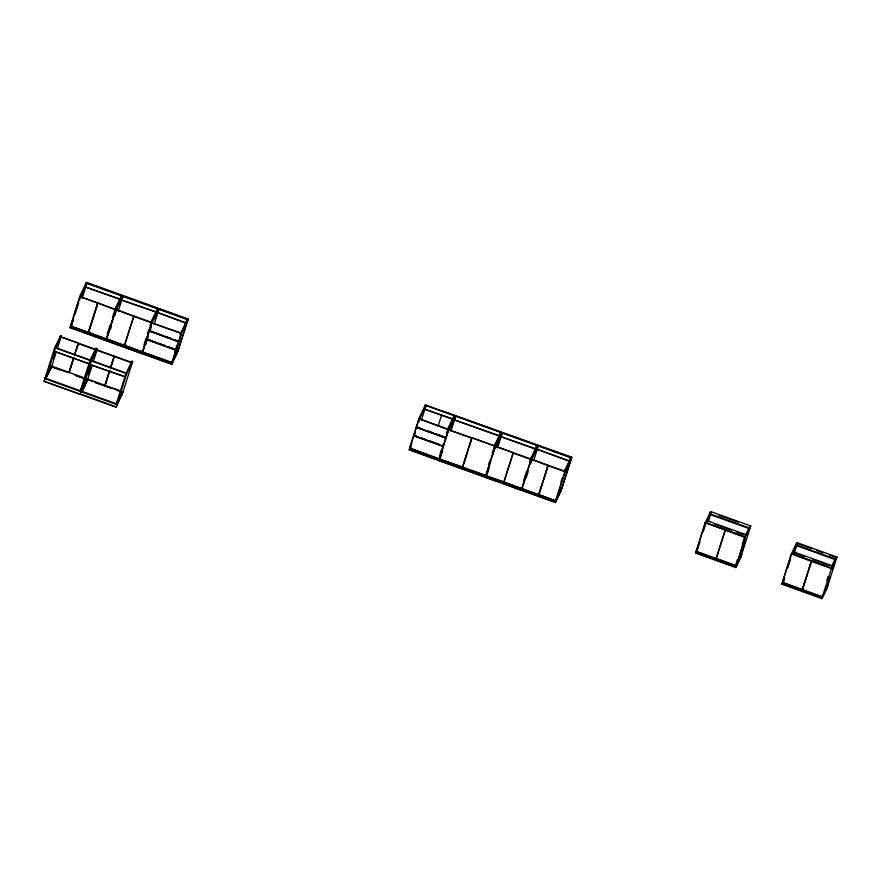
<?xml version="1.0" encoding="UTF-8"?>
<svg xmlns="http://www.w3.org/2000/svg" width="881" height="881" viewBox="0 0 881 881"><rect width="100%" height="100%" fill="white"/><g stroke="black" fill="none" stroke-linecap="round" stroke-linejoin="round"><path stroke-width="1.32" d="M122.459 393.234L116.083 407.242L44.05 381.286L54.699 347.731L60.624 335.551L61.384 335.826L57.375 348.458M59.016 340.606L60.624 335.551M53.389 358.798L55.415 352.411M57.838 344.746L60.459 336.707L78.211 343.105L74.378 354.977M50.184 370.516L51.01 367.928L46.968 376.231M56.175 352.246L51.77 366.133L45.845 378.312L55.646 347.632L90.137 360.054M97.736 302.987L79.984 296.589L97.736 302.987L88.419 332.357L70.48 326.333L80.369 294.937L86.47 282.372L188.171 319.01L178.347 349.988L172.236 362.554L106.557 338.888M177.345 352.951L171.784 364.382L70.084 327.743L79.984 296.589M73.519 319.208L71.515 325.518L70.755 325.243M75.116 314.154L78.728 302.789M79.521 300.267L81.129 295.212L87.054 283.032M82.285 295.388L83.486 291.6M84.653 287.922L86.47 282.372M82.241 298.185L86.867 283.407L121.358 295.829L120.576 298.296M73.575 357.532L68.894 372.476M73.828 357.62L68.96 372.949L73.2 359.8M74.632 355.065L78.464 343.205L96.216 349.592M76.438 349.581L78.464 343.205M88.243 332.732L97.549 303.361M88.496 332.82L97.989 303.075L115.741 309.473L106.249 339.218L88.673 332.445M94.278 353.303L95.875 348.248L97.406 348.799L93.397 361.43M88.629 373.786L91.426 364.943M94.63 354.845L96.635 348.524L90.71 360.714L80.072 394.27L44.05 381.286M88.596 374.326L91.426 365.384M94.674 355.175L95.886 351.343M86.206 383.488L87.021 380.911M92.197 365.219L87.792 379.105L81.867 391.296L91.481 360.99L97.406 348.799M107.207 334.163L110.015 325.32M112.416 317.744L115.62 307.645L121.545 295.454M106.766 338.227L116.38 307.921L122.305 295.73M106.689 338.932L124.254 345.704L133.758 315.96L116.006 309.561L106.293 340.341M110.334 329.659L111.535 325.871M114.739 315.761L117.151 308.185L123.076 296.005M121.71 300.08L156.389 312.127L121.71 300.08L122.888 296.379L157.38 308.813L156.598 311.268M118.263 311.158L122.679 297.238M104.729 385.834L109.585 370.505M110.4 367.95L114.233 356.089L96.469 349.691M104.916 385.449L108.969 372.685M110.984 366.298L113.418 358.633M109.85 370.604L104.982 385.922L122.922 391.935M110.654 368.049L114.486 356.177L132.238 362.576M124.507 345.804L134.011 316.059L151.763 322.446L142.27 352.191L124.695 345.418M116.083 407.242L126.732 373.687L132.657 361.496L131.897 361.221L125.972 373.412L116.358 403.718L118.726 398.84M130.289 366.276L131.897 361.221M122.283 393.609L121.457 396.197L120.697 395.921M132.657 361.496L122.833 392.474L116.402 390.151M144.032 344.614L146.026 338.293M147.634 333.249L148.834 329.461M150.034 325.662L151.642 320.618L157.567 308.427M176.134 349.823L171.927 362.884L142.524 352.29L152.402 320.893L158.327 308.702M143.107 350.638L146.323 340.495M173.667 339.637L178.777 341.476L175.947 350.198L146.543 339.603L149.374 330.882L162.159 335.496M181.244 333.514L151.84 322.92L181.431 333.139L178.667 341.641L149.263 331.047L151.653 323.701M145.552 345.154L148.36 336.322M149.957 331.267L151.158 327.479M155.519 317.545L156.719 313.757M154.285 324.131L158.91 309.363L187.047 319.495L185.869 323.184L157.919 312.667M174.89 351.508L176.894 345.198M180.098 335.088L187.224 319.12M171.927 362.884L175.947 350.198M181.431 333.139L176.024 349.977L146.609 339.383M171.784 364.382L182.07 331.575L188.171 319.01M438.044 458.296L409.665 448.077L419.488 417.109L425.413 404.919L571.615 457.591L560.779 491.521L560.019 491.246M560.966 491.146L555.404 502.577L409.213 449.905L419.114 418.761L448.517 429.355L445.753 437.857L416.35 427.263M414.246 436.326L415.447 432.538M418.651 422.44L420.259 417.385L426.184 405.194M423.816 409.973L425.413 404.919M424.829 409.269L425.997 405.579L454.133 415.711L452.966 419.4L424.829 409.269L451.865 418.563M421.371 420.347L425.787 406.427M438.066 426.294L441.744 414.676M439.982 454.034L441.183 450.246M442.383 446.458L443.187 443.936M446.392 433.837L448.396 427.516L454.321 415.336M409.797 448.121L439.013 459.1L443.297 445.819M435.71 433.793L445.94 437.472L443.11 446.193L413.707 435.599M462.547 467.128L439.234 459.177L449.156 427.792L455.081 415.612M439.696 458.01L438.881 460.598L484.374 476.544M440.225 456.248L443.87 444.751M445.489 439.641L448.33 430.71M440.698 457.118L442.703 450.797M449.112 430.6L455.84 415.887M451.468 426.977L453.473 420.655M451.039 431.04L455.653 416.261L500.749 432.505L499.571 436.194L454.486 419.951L498.47 435.357M462.371 467.514L471.864 437.769L448.55 429.807L471.687 438.143M485.86 475.531L462.536 467.569L471.864 437.769M463.935 463.362L466.776 454.42M469.199 446.766L472.04 437.824L495.177 446.16L485.673 475.905M488.592 464.518L489.792 460.73M492.204 453.153L495.001 444.31L500.926 432.13M503.822 481.995L485.883 475.982L495.772 444.586L501.696 432.406M490.519 461.556L485.486 477.381L499.824 482.105M492.149 456.457L495.386 446.238L513.138 452.636L503.635 482.381M487.314 473.901L489.318 467.591M495.331 448.649L502.456 432.681M497.28 446.293L499.285 439.982M497.644 447.834L502.269 433.056L536.76 445.478L535.593 449.167L501.102 436.745L535.78 448.792M503.899 482.469L513.392 452.724L531.144 459.122L521.651 488.867L504.075 482.094M523.81 480.013L526.618 471.181M529.822 461.071L536.947 445.103M542.432 483.107L538.599 494.968L521.86 488.944L531.783 457.558L537.707 445.379M523.666 483.46L527.719 470.685M528.93 466.864L531.364 459.199L548.103 465.223L538.599 494.968M526.144 478.042L528.137 471.731M530.549 464.155L532.553 457.834L538.467 445.654L533.666 460.807M543.643 479.275L547.696 466.501M538.809 495.045L548.312 465.3L565.051 471.335L555.548 501.08L538.996 494.67M560.922 482.127L562.122 478.339M564.126 472.029L570.844 457.316M439.333 458.77L555.856 500.749L565.69 469.771L571.791 457.206L442.791 411.185M555.404 502.577L556.418 499.615L555.647 499.34M569.886 460.157L570.668 457.691L538.291 446.028M566.043 472.469L568.047 466.159M571.791 457.206L561.968 488.184L555.856 500.749M739.864 557.464L740.624 557.739L750.755 525.99L710.626 511.531L705.296 522.499L696.166 551.286L736.296 565.745L741.626 554.777M740.811 557.365L735.844 567.573L695.715 553.114L705.384 522.686L725.228 529.844L715.989 558.796L696.133 551.638L698.435 546.605M697.95 548.345L699.977 541.947M703.225 531.717L706.055 522.774L711.396 511.806L711.187 512.467M706.87 521.332L707.08 520.671L745.689 534.58L745.48 535.241M707.795 520.484L710.626 511.531M708.148 522.037L710.582 514.361M716.154 558.851L725.404 529.899L745.293 537.069L736.053 566.02L716.341 558.477M736.142 563.532L737.364 559.688M742.231 544.348L744.258 537.961M744.456 537.344L749.995 525.715L747.562 533.379M735.844 567.573L745.425 536.947L705.296 522.499M742.287 550.008L745.128 541.055M826.048 588.519L826.807 588.794L836.95 557.034L796.82 542.575L791.49 553.543L782.35 582.341L784.729 577.462M826.995 588.409L822.028 598.628L781.899 584.169L791.567 553.742L811.423 560.889L802.173 589.841L782.504 582.308M784.542 578.112L783.33 581.945L782.57 581.669M787.79 567.882L790.631 558.939M792.041 554.479L797.58 542.85M794.794 548.973L796.82 542.575M794.343 553.081L796.776 545.416M828.03 585.16L822.237 597.065L802.349 589.907L811.588 560.955L831.488 568.124M802.943 588.222L807.062 575.238M809.121 568.741L811.181 562.254M826.796 580.513L828.019 576.681M830.64 568.388L836.19 556.759L835.981 557.42L829.539 555.107M831.664 566.296L831.873 565.624L793.274 551.715M822.237 597.065L831.62 568.003L791.49 553.543M822.028 598.628L823.03 595.666L822.27 595.391M827.666 583.607L829.693 577.22M832.127 569.544L834.968 560.591M60.459 336.707L78.211 343.105M55.459 348.006L61.384 335.826M54.468 351.321L88.959 363.754L55.745 351.783M47.453 373.17L44.865 378.709L116.909 404.654L123.043 391.814L122.283 391.538M70.535 325.915L72.914 321.036M44.81 379.722L46.539 376.165M70.084 327.743L72 323.801M97.989 303.075L115.565 309.859M95.875 348.248L89.95 360.439L80.336 390.746L81.526 388.301M116.006 309.561L133.571 316.345M82.748 390.602L85.633 384.678M124.981 376.727L90.303 364.679L123.703 376.264M159.087 308.978L153.162 321.169L151.642 320.618M149.374 330.882L178.601 341.861M142.127 353.688L70.271 327.358M419.114 418.761L448.33 429.73M413.883 435.225L413.63 435.82L443.044 446.414M409.665 448.077L412.033 443.209M409.213 449.905L411.13 445.973M472.04 437.824L495.177 446.16M495.386 446.238L513.138 452.636M531.364 459.199L547.916 465.609M537.3 449.343L569.489 461.38M521.508 490.365L502.401 483.03M562.001 487.898L556.076 500.078L555.305 499.802M705.384 522.686L745.117 537.443L750.755 525.99M698.148 546.969L696.375 550.625L697.135 550.9M695.715 553.114L697.047 550.372M791.567 553.742L811.236 561.274M781.899 584.169L783.815 580.249M836.95 557.034L831.301 568.498L811.412 561.329M86.294 282.757L187.983 319.396L177.158 353.325L176.398 353.05M119.1 298.692L85.699 287.096L120.19 299.529M159.197 313.129L186.056 322.809M538.599 449.806L569.677 461.005M718.907 515.253L738.201 522.202M797.371 543.522L811.522 548.621M816.676 550.471L823.107 552.794M80.369 294.937L81.129 295.212M115.62 307.645L117.151 308.185M181.299 331.3L182.07 331.575M419.488 417.109L420.259 417.385M448.396 427.516L449.916 428.067M495.001 444.31L496.532 444.861M531.023 457.283L532.553 457.834M564.919 469.496L565.69 469.771M714.59 524.118L731.318 530.142M736.472 531.992L742.903 534.315M793.065 552.387L804.639 556.561M812.359 559.336L829.087 565.36M133.824 316.433L151.576 322.831M513.205 453.098L530.968 459.497M548.125 465.686L564.864 471.709M149.44 330.661L162.225 335.265M164.791 336.19L171.178 338.491M173.733 339.416L178.854 341.255M422.924 429.179L416.537 426.878L416.284 427.483L445.687 438.077M426.767 430.567L433.155 432.868M164.714 336.41L171.112 338.711M416.46 427.098L422.858 429.41M425.413 430.324L433.089 433.089M435.643 434.014L445.874 437.692M177.61 349.427L178.369 349.702L172.456 361.882L171.685 361.606M146.797 339.009L155.75 342.235M158.305 343.15L164.703 345.451M168.535 346.839L174.923 349.14M415.16 435.688L417.726 436.602M420.281 437.527L426.668 439.828M429.234 440.753L439.454 444.431M146.731 339.229L155.673 342.456M158.239 343.37L164.626 345.671M168.458 347.059L174.856 349.361M413.817 435.445L417.649 436.833M420.204 437.747L426.602 440.048M429.157 440.974L439.388 444.663M177.213 350.462L177.984 350.737M560.834 488.669L561.604 488.944M741.075 553.841L741.835 554.116L736.505 565.084L735.745 564.809M740.679 554.887L741.439 555.162M826.874 585.931L827.633 586.206M71.086 324.781L71.857 325.056M172.026 361.144L172.786 361.419L171.971 363.996L143.603 353.777M410.216 446.942L410.987 447.218M696.717 550.151L697.477 550.427M736.087 564.336L736.846 564.611L736.02 567.199L695.891 552.739M782.912 581.207L783.672 581.482M123.494 344.251L126.06 345.176M142.028 350.924L142.788 351.2M486.158 474.892L486.918 475.167M521.409 487.589L522.929 488.14M71.824 326.377L105.268 338.425M783.65 582.804L822.48 596.8M409.401 449.53L437.769 459.75M522.951 490.431L555.592 502.192M782.086 583.784L822.215 598.243M78.277 343.579L96.04 349.977M96.293 350.065L114.045 356.464M114.299 356.552L132.051 362.95M91.657 360.604L126.148 373.037M54.699 347.731L126.732 373.687M51.01 365.857L84.455 377.905M87.021 378.83L121.754 391.34M50.955 366.452L67.441 372.399M75.303 375.229L84.18 378.423M86.977 379.436L92.053 381.264M94.586 382.178L103.462 385.371M50.79 366.518L59.798 369.767M75.237 375.328L84.235 378.566M94.531 382.277L111.259 388.301M45.085 378.037L117.118 403.994M81.537 394.347L116.27 406.868M710.372 513.909L710.163 514.57L748.762 528.479L748.971 527.807L710.372 513.909M796.567 544.954L796.347 545.614L834.957 559.523L835.166 558.862L796.567 544.954"/></g></svg>
